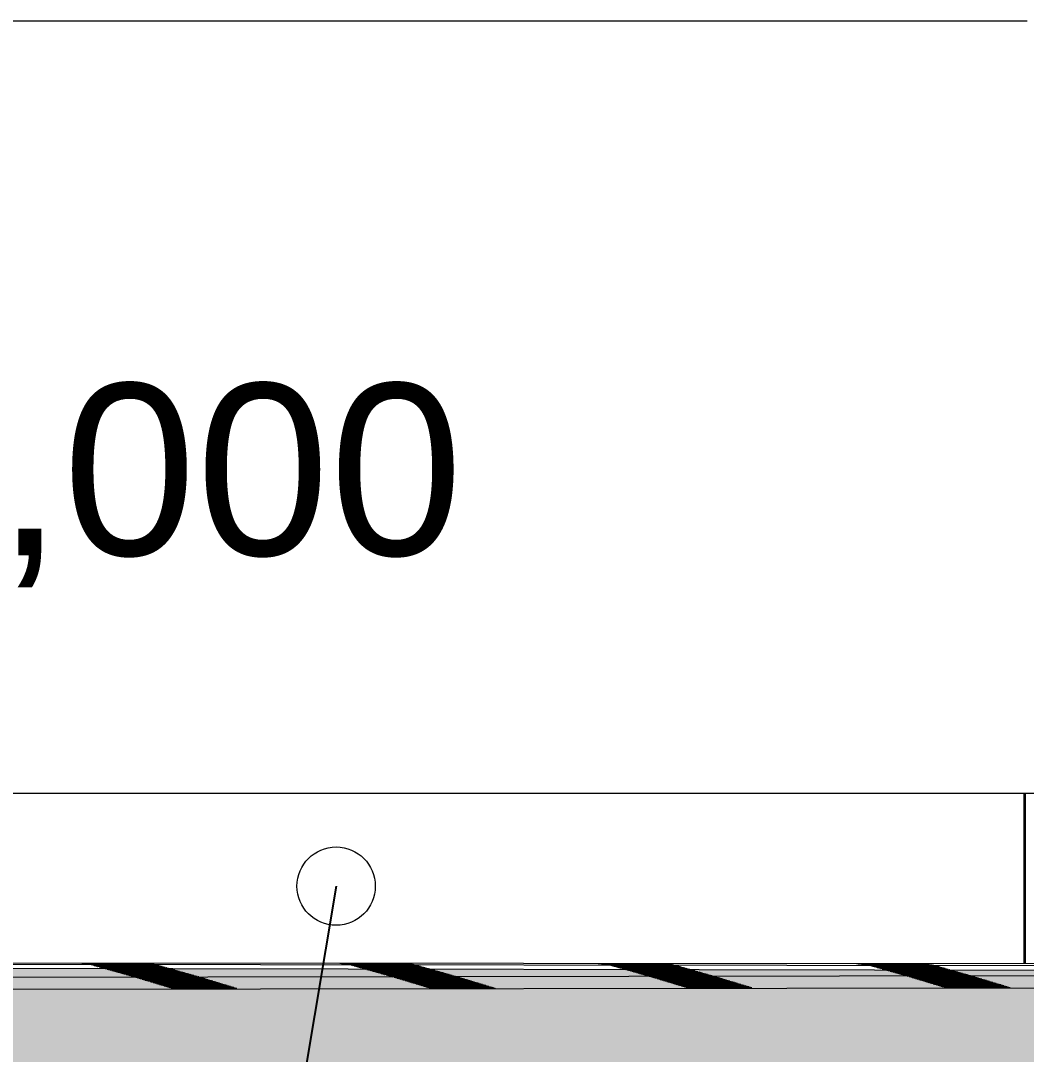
# Model space of a CAD drawing. Header units: millimetres. Extents: x -280990 to -136866, y -15139 to 7194.
# Drawn here: x -172664 to -171493, y 909 to 2114 of the extents above; entities that cross this region are included whole.
import ezdxf

# ---------------------------------------------------------------- set-up
doc = ezdxf.new("R2010")
doc.units = ezdxf.units.MM
doc.header["$MEASUREMENT"] = 0
for name, color, linetype, lineweight in [('Annotation - Label_Pen_No__1', 7, 'Continuous', 13), ('New_2D Drafting - General_Pen_No__1', 7, 'Continuous', 13), ('New_Dimensioning - General_Pen_No__1', 7, 'Continuous', 13), ('New_Site & Landscape - Terrain_Pen_No__1', 7, 'Continuous', 13), ('New_Structural - Bearing_Pen_No__1', 7, 'Continuous', 13)]:
    doc.layers.add(name, color=color, linetype=linetype, lineweight=lineweight)
doc.layers.add('New_2D Drafting - General_Pen_No__61', color=7, linetype='Continuous', lineweight=20, true_color=0x6a6a6a)
doc.styles.add('GENERATED_STYLE_1', font='')
doc.styles.get('GENERATED_STYLE_1').set_extended_font_data('Arial')
doc.dimstyles.new('GENERATED_STYLE__2', dxfattribs={"dimtxt": 0.18, "dimasz": 182.4, "dimexe": 0.18, "dimexo": 0.0625, "dimgap": 0, "dimtad": 0, "dimtih": 1, "dimtoh": 1, "dimdec": 4, "dimzin": 0, "dimdsep": 46, "dimcen": 0.09, "dimadec": 0, "dimazin": 0, "dimtfac": 1, "dimtdec": 4, "dimtmove": 0, "dimatfit": 3, "dimldrblk": 'ARROWHEAD_1', "dimfxl": 0, "dimtolj": 1, "dimtzin": 0, "dimarcsym": 0})

# ---------------------------------------------------------------- blocks, each defined once
blk = doc.blocks.new('ARROWHEAD_1')
at = {"color": 0, "linetype": 'Continuous', "lineweight": 0}
blk.add_line((0, 0), (-1, 0), dxfattribs=at)
blk.add_circle((0, 0), 0.25, dxfattribs=at)

msp = doc.modelspace()

# ---------------------------------------------------------------- hatches: boundary and pattern name
at = {"layer": 'New_2D Drafting - General_Pen_No__61', "linetype": 'Continuous', "lineweight": 20, "true_color": 0x6a6a6a}
h = msp.add_hatch(dxfattribs=at)
h.set_pattern_fill('Dashed_0003', color=251, style=0, pattern_type=2)
h.set_pattern_definition([(45, (544818.18, 1213.55), (-183.84776, 183.84776), [194.99999, -65]), (45, (544818.18, 1397.4), (-183.84776, 183.84776), [194.99999, -65])])
h.paths.add_polyline_path([(-175351.4119, -15138.6962), (-136866.4204, -15138.6962), (-136880.1435, 617.9985), (-140103.53, 790.1595), (-144752.4156, 795.3361), (-148659.4545, 793.5462), (-155902.5965, 1013.7076), (-157702.217, 993.5462), (-159022.8864, 993.5462), (-164626.0405, 993.5462), (-175321.6693, 1014.3891), (-175351.4118, -246.9237)])

# ---------------------------------------------------------------- linework, layer by layer
at = {"layer": 'New_2D Drafting - General_Pen_No__1', "color": 7, "linetype": 'Continuous', "lineweight": 13, "flags": 128}
msp.add_lwpolyline([(-175351.4119, -15138.6962), (-136866.4204, -15138.6962), (-136880.1435, 617.9985), (-140103.53, 790.1595), (-144752.4156, 795.3361), (-148659.4545, 793.5462), (-155902.5965, 1013.7076), (-157702.217, 993.5462), (-159022.8864, 993.5462), (-164626.0405, 993.5462), (-175321.6693, 1014.3891), (-175351.4118, -246.9237)], close=True, dxfattribs=at)
at = {"layer": 'New_Site & Landscape - Terrain_Pen_No__1', "color": 7, "linetype": 'Continuous', "lineweight": 13}
for p, q in [((-169233.1429, 1013.5503), (-173639.5847, 1015.85)), ((-173639.5847, 1015.85), (-167848.5602, 1007.85)), ((-172544.3784, 1015.2784), (-172593.127, 1015.2776)), ((-172516.5057, 1015.0661), (-172591.7364, 1015.118)), ((-172516.5057, 1015.0661), (-172591.2728, 1015.0649)), ((-172514.6514, 1014.8533), (-172589.8821, 1014.9053)), ((-172514.6514, 1014.8533), (-172589.4186, 1014.8521)), ((-172512.7972, 1014.6406), (-172588.0279, 1014.6925)), ((-172512.7972, 1014.6406), (-172587.5644, 1014.6393)), ((-172510.943, 1014.4278), (-172586.1737, 1014.4797)), ((-172510.943, 1014.4278), (-172585.7101, 1014.4265)), ((-172509.0888, 1014.1066), (-172584.3195, 1014.0818)), ((-172509.0888, 1014.1066), (-172583.8559, 1013.9509)), ((-172507.2346, 1013.5831), (-172582.4653, 1013.5582)), ((-172507.2346, 1013.5831), (-172582.0017, 1013.4273)), ((-172505.3803, 1013.0596), (-172580.611, 1013.0347)), ((-172505.3803, 1013.0596), (-172580.1475, 1012.9038)), ((-172503.5261, 1012.536), (-172578.7568, 1012.5111)), ((-172503.5261, 1012.536), (-172578.2933, 1012.3803)), ((-172501.6719, 1012.0125), (-172576.9026, 1011.9876)), ((-172501.6719, 1012.0125), (-172576.4391, 1011.8567)), ((-172516.5056, 1015.0661), (-172516.9692, 1015.1193)), ((-172514.6514, 1014.8533), (-172515.115, 1014.9065)), ((-172512.7972, 1014.6406), (-172513.2608, 1014.6937)), ((-172510.943, 1014.4278), (-172511.4065, 1014.481)), ((-172509.0888, 1014.1066), (-172509.5523, 1014.2375)), ((-172507.2346, 1013.5831), (-172507.6981, 1013.714)), ((-172505.3803, 1013.0596), (-172505.8439, 1013.1904)), ((-172503.5261, 1012.536), (-172503.9897, 1012.6669)), ((-172501.6719, 1012.0125), (-172502.1355, 1012.1434)), ((-172499.8177, 1011.489), (-172500.2812, 1011.6198)), ((-172217.4371, 1015.0711), (-172292.6678, 1015.123)), ((-172217.4371, 1015.0711), (-172292.2042, 1015.0698)), ((-172215.5828, 1014.8583), (-172290.8135, 1014.9102)), ((-172215.5828, 1014.8583), (-172290.35, 1014.857)), ((-172213.7286, 1014.6455), (-172288.9593, 1014.6975)), ((-172213.7286, 1014.6455), (-172288.4958, 1014.6443)), ((-172211.8744, 1014.4327), (-172287.1051, 1014.4847)), ((-172211.8744, 1014.4327), (-172286.6416, 1014.4315)), ((-172210.0202, 1014.22), (-172285.2509, 1014.2719)), ((-172210.0202, 1014.22), (-172284.7873, 1014.2187)), ((-172208.166, 1014.0072), (-172283.3967, 1014.0591)), ((-172208.166, 1014.0072), (-172282.9331, 1014.006)), ((-172206.3118, 1013.6826), (-172281.5425, 1013.6577)), ((-172206.3118, 1013.6826), (-172281.0789, 1013.5269)), ((-172204.4575, 1013.1591), (-172279.6882, 1013.1342)), ((-172204.4575, 1013.1591), (-172279.2247, 1013.0033)), ((-172202.6033, 1012.6356), (-172277.834, 1012.6107)), ((-172202.6033, 1012.6356), (-172277.3705, 1012.4798)), ((-172200.7491, 1012.112), (-172275.9798, 1012.0871)), ((-172200.7491, 1012.112), (-172275.5162, 1011.9563)), ((-172198.8949, 1011.5885), (-172274.1256, 1011.5636)), ((-172198.8949, 1011.5885), (-172273.662, 1011.4327)), ((-172217.4371, 1015.0711), (-172217.7589, 1015.108)), ((-172215.5828, 1014.8583), (-172216.0464, 1014.9115)), ((-172213.7286, 1014.6455), (-172214.1922, 1014.6987)), ((-172211.8744, 1014.4327), (-172212.338, 1014.4859)), ((-172210.0202, 1014.22), (-172210.4837, 1014.2732)), ((-172208.166, 1014.0072), (-172208.6295, 1014.0604)), ((-172206.3118, 1013.6826), (-172206.7753, 1013.8135)), ((-172204.4575, 1013.1591), (-172204.9211, 1013.29)), ((-172202.6033, 1012.6356), (-172203.0669, 1012.7664)), ((-172200.7491, 1012.112), (-172201.2127, 1012.2429)), ((-172198.8949, 1011.5885), (-172199.3584, 1011.7194)), ((-171916.5142, 1014.8632), (-171991.745, 1014.9152)), ((-171916.5142, 1014.8632), (-171991.2814, 1014.862)), ((-171914.66, 1014.6505), (-171989.8907, 1014.7024)), ((-171914.66, 1014.6505), (-171989.4272, 1014.6492)), ((-171912.8058, 1014.4377), (-171988.0365, 1014.4897)), ((-171912.8058, 1014.4377), (-171987.573, 1014.4365)), ((-171910.9516, 1014.2249), (-171986.1823, 1014.2769)), ((-171910.9516, 1014.2249), (-171985.7187, 1014.2237)), ((-171909.0974, 1014.0122), (-171984.3281, 1014.0641)), ((-171909.0974, 1014.0122), (-171983.8645, 1014.0109)), ((-171907.2432, 1013.7994), (-171982.4739, 1013.8513)), ((-171907.2432, 1013.7994), (-171982.0103, 1013.7981)), ((-171905.3889, 1013.5866), (-171980.6196, 1013.6386)), ((-171905.3889, 1013.5866), (-171980.1561, 1013.5854)), ((-171903.5347, 1013.2586), (-171978.7654, 1013.2337)), ((-171903.5347, 1013.2586), (-171978.3019, 1013.1029)), ((-171901.6805, 1012.7351), (-171976.9112, 1012.7102)), ((-171901.6805, 1012.7351), (-171976.4477, 1012.5793)), ((-171899.8263, 1012.2116), (-171975.057, 1012.1867)), ((-171899.8263, 1012.2116), (-171974.5934, 1012.0558)), ((-171897.9721, 1011.688), (-171973.2028, 1011.6631)), ((-171897.9721, 1011.688), (-171972.7392, 1011.5323)), ((-171916.5142, 1014.8632), (-171916.9778, 1014.9164)), ((-171914.66, 1014.6505), (-171915.1236, 1014.7037)), ((-171912.8058, 1014.4377), (-171913.2694, 1014.4909)), ((-171910.9516, 1014.2249), (-171911.4151, 1014.2781)), ((-171909.0974, 1014.0122), (-171909.5609, 1014.0653)), ((-171907.2432, 1013.7994), (-171907.7067, 1013.8526)), ((-171905.3889, 1013.5866), (-171905.8525, 1013.6398)), ((-171903.5347, 1013.2586), (-171903.9983, 1013.3895)), ((-171901.6805, 1012.7351), (-171902.1441, 1012.866)), ((-171899.8263, 1012.2116), (-171900.2898, 1012.3424)), ((-171897.9721, 1011.688), (-171898.4356, 1011.8189)), ((-171615.5914, 1014.6554), (-171690.8221, 1014.7074)), ((-171615.5914, 1014.6554), (-171690.3586, 1014.6542)), ((-171613.7372, 1014.4427), (-171688.9679, 1014.4946)), ((-171613.7372, 1014.4427), (-171688.5044, 1014.4414)), ((-171611.883, 1014.2299), (-171687.1137, 1014.2818)), ((-171611.883, 1014.2299), (-171686.6502, 1014.2286)), ((-171610.0288, 1014.0171), (-171685.2595, 1014.0691)), ((-171610.0288, 1014.0171), (-171684.7959, 1014.0159)), ((-171608.1746, 1013.8043), (-171683.4053, 1013.8563)), ((-171608.1746, 1013.8043), (-171682.9417, 1013.8031)), ((-171606.3203, 1013.5916), (-171681.551, 1013.6435)), ((-171606.3203, 1013.5916), (-171681.0875, 1013.5903)), ((-171604.4661, 1013.3788), (-171679.6968, 1013.4308)), ((-171604.4661, 1013.3788), (-171679.2333, 1013.3776)), ((-171602.6119, 1013.166), (-171677.8426, 1013.218)), ((-171602.6119, 1013.166), (-171677.3791, 1013.1648)), ((-171600.7577, 1012.8346), (-171675.9884, 1012.8097)), ((-171600.7577, 1012.8346), (-171675.5248, 1012.6789)), ((-171598.9035, 1012.3111), (-171674.1342, 1012.2862)), ((-171598.9035, 1012.3111), (-171673.6706, 1012.1553)), ((-171597.0493, 1011.7875), (-171672.28, 1011.7627)), ((-171597.0493, 1011.7875), (-171671.8164, 1011.6318)), ((-171615.5914, 1014.6554), (-171616.055, 1014.7086)), ((-171613.7372, 1014.4427), (-171614.2008, 1014.4959)), ((-171611.883, 1014.2299), (-171612.3466, 1014.2831)), ((-171610.0288, 1014.0171), (-171610.4923, 1014.0703)), ((-171608.1746, 1013.8043), (-171608.6381, 1013.8575)), ((-171606.3203, 1013.5916), (-171606.7839, 1013.6448)), ((-171604.4661, 1013.3788), (-171604.9297, 1013.432)), ((-171602.6119, 1013.166), (-171603.0755, 1013.2192)), ((-171600.7577, 1012.8346), (-171601.2213, 1012.9655)), ((-171598.9035, 1012.3111), (-171599.367, 1012.442)), ((-171597.0493, 1011.7875), (-171597.5128, 1011.9184)), ((-175338.4659, 994.3371), (-167848.5602, 1007.85)), ((-172499.8177, 1011.489), (-172575.0484, 1011.4641)), ((-172499.8177, 1011.489), (-172574.5848, 1011.3332)), ((-172497.9635, 1010.9654), (-172573.1942, 1010.9405)), ((-172497.9635, 1010.9654), (-172572.7306, 1010.8097)), ((-172496.1093, 1010.4419), (-172571.34, 1010.417)), ((-172496.1093, 1010.4419), (-172570.8764, 1010.2861)), ((-172494.255, 1009.9184), (-172569.4857, 1009.8935)), ((-172494.255, 1009.9184), (-172569.0222, 1009.7626)), ((-172492.4008, 1009.3948), (-172567.6315, 1009.3699)), ((-172492.4008, 1009.3948), (-172567.168, 1009.2391)), ((-172490.5466, 1008.8713), (-172565.7773, 1008.8464)), ((-172490.5466, 1008.8713), (-172565.3138, 1008.7155)), ((-172488.6924, 1008.3478), (-172563.9231, 1008.3229)), ((-172488.6924, 1008.3478), (-172563.4595, 1008.192)), ((-172486.8382, 1007.8242), (-172562.0689, 1007.7993)), ((-172486.8382, 1007.8242), (-172561.6053, 1007.6685)), ((-172484.984, 1007.3007), (-172560.2147, 1007.2758)), ((-172484.9839, 1007.3007), (-172559.7511, 1007.1449)), ((-172483.1297, 1006.7772), (-172558.3604, 1006.7523)), ((-172483.1297, 1006.7772), (-172557.8969, 1006.6214)), ((-172481.2755, 1006.2536), (-172556.5062, 1006.2287)), ((-172481.2755, 1006.2536), (-172556.0427, 1006.0979)), ((-172479.4213, 1005.7301), (-172554.652, 1005.7052)), ((-172479.4213, 1005.7301), (-172554.1884, 1005.5743)), ((-172477.5671, 1005.2066), (-172552.7978, 1005.1817)), ((-172477.5671, 1005.2066), (-172552.3342, 1005.0508)), ((-172475.7129, 1004.683), (-172550.9436, 1004.6581)), ((-172475.7129, 1004.683), (-172550.48, 1004.5273)), ((-172473.8586, 1004.1595), (-172549.0893, 1004.1346)), ((-172473.8586, 1004.1595), (-172548.6258, 1004.0037)), ((-172472.0044, 1003.636), (-172547.2351, 1003.6111)), ((-172472.0044, 1003.636), (-172546.7716, 1003.4802)), ((-172470.1502, 1003.1124), (-172545.3809, 1003.0875)), ((-172470.1502, 1003.1124), (-172544.9174, 1002.9567)), ((-172468.296, 1002.5889), (-172543.5267, 1002.564)), ((-172468.296, 1002.5889), (-172543.0631, 1002.4331)), ((-172466.4418, 1002.0654), (-172541.6725, 1002.0405)), ((-172466.4418, 1002.0654), (-172541.2089, 1001.9096)), ((-172464.5876, 1001.5418), (-172539.8183, 1001.5169)), ((-172464.5876, 1001.5418), (-172539.3547, 1001.3861)), ((-172462.7333, 1001.0183), (-172537.964, 1000.9934)), ((-172462.7333, 1001.0183), (-172537.5005, 1000.8625)), ((-172460.8791, 1000.4948), (-172536.1098, 1000.4699)), ((-172460.8791, 1000.4948), (-172535.6463, 1000.339)), ((-172459.0249, 999.9712), (-172534.2556, 999.9463)), ((-172459.0249, 999.9712), (-172533.792, 999.8155)), ((-172497.9635, 1010.9654), (-172498.427, 1011.0963)), ((-172496.1093, 1010.4419), (-172496.5728, 1010.5728)), ((-172494.255, 1009.9184), (-172494.7186, 1010.0492)), ((-172492.4008, 1009.3948), (-172492.8644, 1009.5257)), ((-172490.5466, 1008.8713), (-172491.0102, 1009.0022)), ((-172488.6924, 1008.3478), (-172489.1559, 1008.4786)), ((-172486.8382, 1007.8242), (-172487.3017, 1007.9551)), ((-172484.9839, 1007.3007), (-172485.4475, 1007.4316)), ((-172483.1297, 1006.7772), (-172483.5933, 1006.908)), ((-172481.2755, 1006.2536), (-172481.7391, 1006.3845)), ((-172479.4213, 1005.7301), (-172479.8848, 1005.861)), ((-172477.5671, 1005.2066), (-172478.0306, 1005.3374)), ((-172475.7129, 1004.683), (-172476.1764, 1004.8139)), ((-172473.8586, 1004.1595), (-172474.3222, 1004.2904)), ((-172472.0044, 1003.636), (-172472.468, 1003.7668)), ((-172470.1502, 1003.1124), (-172470.6138, 1003.2433)), ((-172468.296, 1002.5889), (-172468.7595, 1002.7198)), ((-172466.4418, 1002.0654), (-172466.9053, 1002.1962)), ((-172464.5876, 1001.5418), (-172465.0511, 1001.6727)), ((-172462.7333, 1001.0183), (-172463.1969, 1001.1492)), ((-172460.8791, 1000.4948), (-172461.3427, 1000.6256)), ((-172459.0249, 999.9712), (-172459.4885, 1000.1021)), ((-172457.4789, 999.5347), (-172457.6342, 999.5786)), ((-172457.1707, 999.4418), (-172457.479, 999.5347)), ((-172197.0407, 1011.065), (-172272.2714, 1011.0401)), ((-172197.0407, 1011.065), (-172271.8078, 1010.9092)), ((-172195.1864, 1010.5414), (-172270.4172, 1010.5165)), ((-172195.1864, 1010.5414), (-172269.9536, 1010.3857)), ((-172193.3322, 1010.0179), (-172268.5629, 1009.993)), ((-172193.3322, 1010.0179), (-172268.0994, 1009.8621)), ((-172191.478, 1009.4944), (-172266.7087, 1009.4695)), ((-172191.478, 1009.4944), (-172266.2452, 1009.3386)), ((-172189.6238, 1008.9708), (-172264.8545, 1008.9459)), ((-172189.6238, 1008.9708), (-172264.3909, 1008.8151)), ((-172187.7696, 1008.4473), (-172263.0003, 1008.4224)), ((-172187.7696, 1008.4473), (-172262.5367, 1008.2915)), ((-172185.9154, 1007.9238), (-172261.1461, 1007.8989)), ((-172185.9154, 1007.9238), (-172260.6825, 1007.768)), ((-172184.0611, 1007.4002), (-172259.2918, 1007.3753)), ((-172184.0611, 1007.4002), (-172258.8283, 1007.2445)), ((-172182.2069, 1006.8767), (-172257.4376, 1006.8518)), ((-172182.2069, 1006.8767), (-172256.9741, 1006.7209)), ((-172180.3527, 1006.3532), (-172255.5834, 1006.3283)), ((-172180.3527, 1006.3532), (-172255.1199, 1006.1974)), ((-172178.4985, 1005.8296), (-172253.7292, 1005.8047)), ((-172178.4985, 1005.8296), (-172253.2656, 1005.6739)), ((-172176.6443, 1005.3061), (-172251.875, 1005.2812)), ((-172176.6443, 1005.3061), (-172251.4114, 1005.1503)), ((-172174.79, 1004.7826), (-172250.0208, 1004.7577)), ((-172174.79, 1004.7826), (-172249.5572, 1004.6268)), ((-172172.9358, 1004.259), (-172248.1665, 1004.2341)), ((-172172.9358, 1004.259), (-172247.703, 1004.1033)), ((-172171.0816, 1003.7355), (-172246.3123, 1003.7106)), ((-172171.0816, 1003.7355), (-172245.8488, 1003.5797)), ((-172169.2274, 1003.212), (-172244.4581, 1003.1871)), ((-172169.2274, 1003.212), (-172243.9945, 1003.0562)), ((-172167.3732, 1002.6884), (-172242.6039, 1002.6635)), ((-172167.3732, 1002.6884), (-172242.1403, 1002.5327)), ((-172165.519, 1002.1649), (-172240.7497, 1002.14)), ((-172165.519, 1002.1649), (-172240.2861, 1002.0091)), ((-172163.6647, 1001.6413), (-172238.8954, 1001.6165)), ((-172163.6647, 1001.6413), (-172238.4319, 1001.4856)), ((-172161.8105, 1001.1178), (-172237.0412, 1001.0929)), ((-172161.8105, 1001.1178), (-172236.5777, 1000.9621)), ((-172159.9563, 1000.5943), (-172235.187, 1000.5694)), ((-172159.9563, 1000.5943), (-172234.7235, 1000.4385)), ((-172160.8829, 1000.0698), (-172233.3328, 1000.0459)), ((-172158.1021, 1000.0705), (-172232.8692, 999.9133)), ((-172156.2479, 999.5116), (-172231.4786, 999.4941)), ((-172156.2479, 999.5116), (-172231.015, 999.3544)), ((-172197.0407, 1011.065), (-172197.5042, 1011.1958)), ((-172195.1864, 1010.5414), (-172195.65, 1010.6723)), ((-172193.3322, 1010.0179), (-172193.7958, 1010.1488)), ((-172191.478, 1009.4944), (-172191.9416, 1009.6252)), ((-172189.6238, 1008.9708), (-172190.0873, 1009.1017)), ((-172187.7696, 1008.4473), (-172188.2331, 1008.5782)), ((-172185.9154, 1007.9238), (-172186.3789, 1008.0546)), ((-172184.0611, 1007.4002), (-172184.5247, 1007.5311)), ((-172182.2069, 1006.8767), (-172182.6705, 1007.0076)), ((-172180.3527, 1006.3532), (-172180.8163, 1006.484)), ((-172178.4985, 1005.8296), (-172178.962, 1005.9605)), ((-172176.6443, 1005.3061), (-172177.1078, 1005.437)), ((-172174.7901, 1004.7826), (-172175.2536, 1004.9134)), ((-172172.9358, 1004.259), (-172173.3994, 1004.3899)), ((-172171.0816, 1003.7355), (-172171.5452, 1003.8664)), ((-172169.2274, 1003.212), (-172169.691, 1003.3428)), ((-172167.3732, 1002.6884), (-172167.8367, 1002.8193)), ((-172165.519, 1002.1649), (-172165.9825, 1002.2958)), ((-172163.6647, 1001.6413), (-172164.1283, 1001.7722)), ((-172161.8105, 1001.1178), (-172162.2741, 1001.2487)), ((-172158.1021, 1000.0705), (-172160.9036, 1000.0698)), ((-172159.9563, 1000.5943), (-172160.4199, 1000.7252)), ((-172158.1165, 1000.0748), (-172158.5656, 1000.2016)), ((-172158.1021, 1000.0705), (-172158.1166, 1000.0748)), ((-172156.2479, 999.5116), (-172156.7114, 999.6513)), ((-171896.1179, 1011.1645), (-171971.3486, 1011.1396)), ((-171896.1179, 1011.1645), (-171970.885, 1011.0087)), ((-171894.2636, 1010.641), (-171969.4943, 1010.6161)), ((-171894.2636, 1010.641), (-171969.0308, 1010.4852)), ((-171892.4094, 1010.1174), (-171967.6401, 1010.0925)), ((-171892.4094, 1010.1174), (-171967.1766, 1009.9617)), ((-171890.5552, 1009.5939), (-171965.7859, 1009.569)), ((-171890.5552, 1009.5939), (-171965.3223, 1009.4381)), ((-171888.701, 1009.0704), (-171963.9317, 1009.0455)), ((-171888.701, 1009.0704), (-171963.4681, 1008.9146)), ((-171886.8468, 1008.5468), (-171962.0775, 1008.5219)), ((-171886.8468, 1008.5468), (-171961.6139, 1008.3911)), ((-171884.9925, 1008.0233), (-171960.2232, 1007.9984)), ((-171884.9925, 1008.0233), (-171959.7597, 1007.8675)), ((-171883.1383, 1007.4997), (-171958.369, 1007.4749)), ((-171883.1383, 1007.4997), (-171957.9055, 1007.344)), ((-171881.2841, 1006.9762), (-171956.5148, 1006.9513)), ((-171881.2841, 1006.9762), (-171956.0513, 1006.8205)), ((-171879.4299, 1006.4527), (-171954.6606, 1006.4278)), ((-171879.4299, 1006.4527), (-171954.197, 1006.2969)), ((-171877.5757, 1005.9291), (-171952.8064, 1005.9043)), ((-171877.5757, 1005.9291), (-171952.3428, 1005.7734)), ((-171875.7215, 1005.4056), (-171950.9522, 1005.3807)), ((-171875.7215, 1005.4056), (-171950.4886, 1005.2498)), ((-171873.8672, 1004.8821), (-171949.0979, 1004.8572)), ((-171873.8672, 1004.8821), (-171948.6344, 1004.7263)), ((-171872.013, 1004.3585), (-171947.2437, 1004.3337)), ((-171872.013, 1004.3585), (-171946.7802, 1004.2028)), ((-171870.1588, 1003.835), (-171945.3895, 1003.8101)), ((-171870.1588, 1003.835), (-171944.926, 1003.6792)), ((-171868.3046, 1003.3115), (-171943.5353, 1003.2866)), ((-171868.3046, 1003.3115), (-171943.0717, 1003.1557)), ((-171866.4504, 1002.7879), (-171941.6811, 1002.7631)), ((-171866.4504, 1002.7879), (-171941.2175, 1002.6322)), ((-171864.5962, 1002.2644), (-171939.8269, 1002.2395)), ((-171864.5961, 1002.2644), (-171939.3633, 1002.1086)), ((-171862.7419, 1001.7409), (-171937.9726, 1001.716)), ((-171862.7419, 1001.7409), (-171937.5091, 1001.5851)), ((-171860.8877, 1001.2173), (-171936.1184, 1001.1925)), ((-171860.8877, 1001.2173), (-171935.6549, 1001.0616)), ((-171859.0335, 1000.6938), (-171934.2642, 1000.6689)), ((-171859.0335, 1000.6938), (-171933.8006, 1000.538)), ((-171857.1793, 1000.1402), (-171932.41, 1000.1228)), ((-171857.1793, 1000.1402), (-171931.9464, 999.9831)), ((-171855.3251, 999.5814), (-171930.5558, 999.5639)), ((-171855.3251, 999.5814), (-171930.0922, 999.4242)), ((-171896.1178, 1011.1645), (-171896.5814, 1011.2954)), ((-171894.2636, 1010.641), (-171894.7272, 1010.7718)), ((-171892.4094, 1010.1174), (-171892.873, 1010.2483)), ((-171890.5552, 1009.5939), (-171891.0187, 1009.7248)), ((-171888.701, 1009.0704), (-171889.1645, 1009.2012)), ((-171886.8468, 1008.5468), (-171887.3103, 1008.6777)), ((-171884.9925, 1008.0233), (-171885.4561, 1008.1542)), ((-171883.1383, 1007.4997), (-171883.6019, 1007.6306)), ((-171881.2841, 1006.9762), (-171881.7477, 1007.1071)), ((-171879.4299, 1006.4527), (-171879.8934, 1006.5836)), ((-171877.5757, 1005.9291), (-171878.0392, 1006.06)), ((-171875.7215, 1005.4056), (-171876.185, 1005.5365)), ((-171873.8672, 1004.8821), (-171874.3308, 1005.013)), ((-171872.013, 1004.3585), (-171872.4766, 1004.4894)), ((-171870.1588, 1003.835), (-171870.6224, 1003.9659)), ((-171868.3046, 1003.3115), (-171868.7681, 1003.4424)), ((-171866.4504, 1002.7879), (-171866.9139, 1002.9188)), ((-171864.5961, 1002.2644), (-171865.0597, 1002.3953)), ((-171862.7419, 1001.7409), (-171863.2055, 1001.8718)), ((-171860.8877, 1001.2173), (-171861.3513, 1001.3482)), ((-171859.0335, 1000.6938), (-171859.497, 1000.8247)), ((-171857.1793, 1000.1402), (-171857.6428, 1000.28)), ((-171855.3251, 999.5814), (-171855.7886, 999.7211)), ((-171595.195, 1011.264), (-171670.4257, 1011.2391)), ((-171595.195, 1011.264), (-171669.9622, 1011.1082)), ((-171593.3408, 1010.7405), (-171668.5715, 1010.7156)), ((-171593.3408, 1010.7405), (-171668.108, 1010.5847)), ((-171591.4866, 1010.2169), (-171666.7173, 1010.1921)), ((-171591.4866, 1010.2169), (-171666.2538, 1010.0612)), ((-171589.6324, 1009.6934), (-171664.8631, 1009.6685)), ((-171589.6324, 1009.6934), (-171664.3995, 1009.5376)), ((-171587.7782, 1009.1699), (-171663.0089, 1009.145)), ((-171587.7782, 1009.1699), (-171662.5453, 1009.0141)), ((-171585.924, 1008.6463), (-171661.1547, 1008.6215)), ((-171585.924, 1008.6463), (-171660.6911, 1008.4906)), ((-171584.0697, 1008.1228), (-171659.3004, 1008.0979)), ((-171584.0697, 1008.1228), (-171658.8369, 1007.967)), ((-171582.2155, 1007.5993), (-171657.4462, 1007.5744)), ((-171582.2155, 1007.5993), (-171656.9827, 1007.4435)), ((-171580.3613, 1007.0757), (-171655.592, 1007.0509)), ((-171580.3613, 1007.0757), (-171655.1284, 1006.92)), ((-171578.5071, 1006.5522), (-171653.7378, 1006.5273)), ((-171578.5071, 1006.5522), (-171653.2742, 1006.3964)), ((-171576.6529, 1006.0287), (-171651.8836, 1006.0038)), ((-171576.6529, 1006.0287), (-171651.42, 1005.8729)), ((-171574.7986, 1005.5051), (-171650.0294, 1005.4803)), ((-171574.7986, 1005.5051), (-171649.5658, 1005.3494)), ((-171572.9444, 1004.9816), (-171648.1751, 1004.9567)), ((-171572.9444, 1004.9816), (-171647.7116, 1004.8258)), ((-171571.0902, 1004.4581), (-171646.3209, 1004.4332)), ((-171571.0902, 1004.4581), (-171645.8574, 1004.3023)), ((-171569.236, 1003.9345), (-171644.4667, 1003.9097)), ((-171569.236, 1003.9345), (-171644.0031, 1003.7788)), ((-171567.3818, 1003.411), (-171642.6125, 1003.3861)), ((-171567.3818, 1003.411), (-171642.1489, 1003.2552)), ((-171565.5276, 1002.8875), (-171640.7583, 1002.8626)), ((-171565.5276, 1002.8875), (-171640.2947, 1002.7317)), ((-171563.6733, 1002.3639), (-171638.904, 1002.3391)), ((-171563.6733, 1002.3639), (-171638.4405, 1002.2082)), ((-171561.8191, 1001.8404), (-171637.0498, 1001.8155)), ((-171561.8191, 1001.8404), (-171636.5863, 1001.6846)), ((-171559.9649, 1001.3169), (-171635.1956, 1001.292)), ((-171559.9649, 1001.3169), (-171634.7321, 1001.1611)), ((-171558.1107, 1000.7689), (-171633.3414, 1000.7515)), ((-171558.1107, 1000.7689), (-171632.8778, 1000.6117)), ((-171556.2565, 1000.21), (-171631.4872, 1000.1926)), ((-171556.2565, 1000.21), (-171631.0236, 1000.0529)), ((-171554.4022, 999.6511), (-171629.633, 999.6337)), ((-171554.4022, 999.6511), (-171629.1694, 999.494)), ((-171595.195, 1011.264), (-171595.6586, 1011.3949)), ((-171593.3408, 1010.7405), (-171593.8044, 1010.8714)), ((-171591.4866, 1010.2169), (-171591.9502, 1010.3478)), ((-171589.6324, 1009.6934), (-171590.0959, 1009.8243)), ((-171587.7782, 1009.1699), (-171588.2417, 1009.3008)), ((-171585.924, 1008.6463), (-171586.3875, 1008.7772)), ((-171584.0697, 1008.1228), (-171584.5333, 1008.2537)), ((-171582.2155, 1007.5993), (-171582.6791, 1007.7302)), ((-171580.3613, 1007.0757), (-171580.8249, 1007.2066)), ((-171578.5071, 1006.5522), (-171578.9706, 1006.6831)), ((-171576.6529, 1006.0287), (-171577.1164, 1006.1596)), ((-171574.7986, 1005.5051), (-171575.2622, 1005.636)), ((-171572.9444, 1004.9816), (-171573.408, 1005.1125)), ((-171571.0902, 1004.4581), (-171571.5538, 1004.589)), ((-171569.236, 1003.9345), (-171569.6995, 1004.0654)), ((-171567.3818, 1003.411), (-171567.8453, 1003.5419)), ((-171565.5276, 1002.8875), (-171565.9911, 1003.0184)), ((-171563.6733, 1002.3639), (-171564.1369, 1002.4948)), ((-171561.8191, 1001.8404), (-171562.2827, 1001.9713)), ((-171559.9649, 1001.3169), (-171560.4285, 1001.4478)), ((-171558.1107, 1000.7689), (-171558.5742, 1000.9086)), ((-171556.2565, 1000.21), (-171556.72, 1000.3497)), ((-171554.4023, 999.6511), (-171554.8658, 999.7909)), ((-175338.4659, 982.4326), (-165546.3931, 993.5462)), ((-172516.6186, 999.428), (-172532.4014, 999.4228)), ((-172457.1707, 999.4418), (-172531.9378, 999.2846)), ((-172455.3165, 998.8829), (-172530.5472, 998.8655)), ((-172455.3165, 998.8829), (-172530.0836, 998.7258)), ((-172453.4622, 998.324), (-172528.693, 998.3066)), ((-172453.4623, 998.324), (-172528.2294, 998.1669)), ((-172451.608, 997.7651), (-172526.8387, 997.7477)), ((-172451.608, 997.7651), (-172526.3752, 997.608)), ((-172449.7538, 997.2063), (-172524.9845, 997.1888)), ((-172449.7538, 997.2063), (-172524.521, 997.0491)), ((-172447.8996, 996.6474), (-172523.1303, 996.6299)), ((-172447.8996, 996.6474), (-172522.6667, 996.4902)), ((-172446.0454, 996.0885), (-172521.2761, 996.0711)), ((-172446.0454, 996.0885), (-172520.8125, 995.9313)), ((-172444.1912, 995.5296), (-172519.4219, 995.5122)), ((-172444.1912, 995.5296), (-172518.9583, 995.3724)), ((-172442.3369, 994.9707), (-172517.5676, 994.9533)), ((-172442.3369, 994.9707), (-172517.1041, 994.8136)), ((-172457.1707, 999.4418), (-172516.6334, 999.428)), ((-172440.4827, 994.4118), (-172515.7134, 994.3944)), ((-172440.4827, 994.4118), (-172515.2499, 994.2547)), ((-172438.6285, 993.853), (-172513.8592, 993.8355)), ((-172438.6285, 993.853), (-172513.3957, 993.6958)), ((-172436.7743, 993.2941), (-172512.005, 993.2766)), ((-172436.7743, 993.2941), (-172511.5414, 993.1369)), ((-172434.9201, 992.7352), (-172510.1508, 992.7177)), ((-172434.9201, 992.7352), (-172509.6872, 992.578)), ((-172433.0659, 992.1763), (-172508.2966, 992.1589)), ((-172433.0658, 992.1763), (-172507.833, 992.0191)), ((-172431.2116, 991.6174), (-172506.4423, 991.6)), ((-172431.2116, 991.6174), (-172505.9788, 991.4603)), ((-172429.3574, 991.0585), (-172504.5881, 991.0411)), ((-172429.3574, 991.0585), (-172504.1246, 990.9014)), ((-172427.5032, 990.4997), (-172502.7339, 990.4822)), ((-172427.5032, 990.4997), (-172502.2703, 990.3425)), ((-172425.649, 989.9408), (-172500.8797, 989.9233)), ((-172425.649, 989.9408), (-172500.4161, 989.7836)), ((-172423.7948, 989.3819), (-172499.0255, 989.3644)), ((-172423.7948, 989.3819), (-172498.5619, 989.2247)), ((-172421.9405, 988.823), (-172497.1713, 988.8056)), ((-172421.9405, 988.823), (-172496.7077, 988.6658)), ((-172420.0863, 988.2641), (-172495.317, 988.2467)), ((-172420.0863, 988.2641), (-172494.8535, 988.1069)), ((-172418.2321, 987.7052), (-172493.4628, 987.6878)), ((-172418.2321, 987.7052), (-172492.9993, 987.5481)), ((-172455.3165, 998.8829), (-172455.78, 999.0226)), ((-172453.4622, 998.324), (-172453.9258, 998.4638)), ((-172451.608, 997.7651), (-172452.0716, 997.9049)), ((-172449.7538, 997.2063), (-172450.2174, 997.346)), ((-172447.8996, 996.6474), (-172448.3631, 996.7871)), ((-172446.0454, 996.0885), (-172446.5089, 996.2282)), ((-172444.1912, 995.5296), (-172444.6547, 995.6693)), ((-172442.3369, 994.9707), (-172442.8005, 995.1104)), ((-172440.4827, 994.4118), (-172440.9463, 994.5516)), ((-172438.6285, 993.853), (-172439.0921, 993.9927)), ((-172436.7743, 993.2941), (-172437.2378, 993.4338)), ((-172434.9201, 992.7352), (-172435.3836, 992.8749)), ((-172433.0658, 992.1763), (-172433.5294, 992.316)), ((-172431.2116, 991.6174), (-172431.6752, 991.7571)), ((-172429.3574, 991.0585), (-172429.821, 991.1983)), ((-172427.5032, 990.4997), (-172427.9668, 990.6394)), ((-172425.649, 989.9408), (-172426.1125, 990.0805)), ((-172423.7948, 989.3819), (-172424.2583, 989.5216)), ((-172421.9405, 988.823), (-172422.4041, 988.9627)), ((-172420.0863, 988.2641), (-172420.5499, 988.4038)), ((-172418.2321, 987.7052), (-172418.6957, 987.8449)), ((-172154.3937, 998.9527), (-172229.6244, 998.9353)), ((-172154.3937, 998.9527), (-172229.1608, 998.7955)), ((-172152.5394, 998.3938), (-172227.7701, 998.3764)), ((-172152.5394, 998.3938), (-172227.3066, 998.2366)), ((-172150.6852, 997.8349), (-172225.9159, 997.8175)), ((-172150.6852, 997.8349), (-172225.4524, 997.6778)), ((-172148.831, 997.276), (-172224.0617, 997.2586)), ((-172148.831, 997.276), (-172223.5981, 997.1189)), ((-172146.9768, 996.7172), (-172222.2075, 996.6997)), ((-172146.9768, 996.7172), (-172221.7439, 996.56)), ((-172145.1226, 996.1583), (-172220.3533, 996.1408)), ((-172145.1226, 996.1583), (-172219.8897, 996.0011)), ((-172143.2684, 995.5994), (-172218.4991, 995.5819)), ((-172143.2684, 995.5994), (-172218.0355, 995.4422)), ((-172141.4141, 995.0405), (-172216.6448, 995.0231)), ((-172141.4141, 995.0405), (-172216.1813, 994.8833)), ((-172139.5599, 994.4816), (-172214.7906, 994.4642)), ((-172139.5599, 994.4816), (-172214.3271, 994.3245)), ((-172137.7057, 993.9227), (-172212.9364, 993.9053)), ((-172137.7057, 993.9227), (-172212.4728, 993.7656)), ((-172135.8515, 993.3639), (-172211.0822, 993.3464)), ((-172135.8515, 993.3639), (-172210.6186, 993.2067)), ((-172133.9973, 992.805), (-172209.228, 992.7875)), ((-172133.9973, 992.805), (-172208.7644, 992.6478)), ((-172132.143, 992.2461), (-172207.3737, 992.2286)), ((-172132.143, 992.2461), (-172206.9102, 992.0889)), ((-172130.2888, 991.6872), (-172205.5195, 991.6698)), ((-172130.2888, 991.6872), (-172205.056, 991.53)), ((-172128.4346, 991.1283), (-172203.6653, 991.1109)), ((-172128.4346, 991.1283), (-172203.2018, 990.9711)), ((-172126.5804, 990.5694), (-172201.8111, 990.552)), ((-172126.5804, 990.5694), (-172201.3475, 990.4123)), ((-172124.7262, 990.0105), (-172199.9569, 989.9931)), ((-172124.7262, 990.0105), (-172199.4933, 989.8534)), ((-172122.872, 989.4517), (-172198.1027, 989.4342)), ((-172122.8719, 989.4517), (-172197.6391, 989.2945)), ((-172121.0177, 988.8928), (-172196.2484, 988.8753)), ((-172121.0177, 988.8928), (-172195.7849, 988.7356)), ((-172119.1635, 988.3339), (-172194.3942, 988.3164)), ((-172119.1635, 988.3339), (-172193.9307, 988.1767)), ((-172117.3093, 987.775), (-172192.54, 987.7576)), ((-172117.3093, 987.775), (-172192.0764, 987.6178)), ((-172154.3937, 998.9527), (-172154.8572, 999.0924)), ((-172152.5394, 998.3938), (-172153.003, 998.5335)), ((-172150.6852, 997.8349), (-172151.1488, 997.9746)), ((-172148.831, 997.276), (-172149.2946, 997.4158)), ((-172146.9768, 996.7172), (-172147.4403, 996.8569)), ((-172145.1226, 996.1583), (-172145.5861, 996.298)), ((-172143.2684, 995.5994), (-172143.7319, 995.7391)), ((-172141.4141, 995.0405), (-172141.8777, 995.1802)), ((-172139.5599, 994.4816), (-172140.0235, 994.6213)), ((-172137.7057, 993.9227), (-172138.1693, 994.0625)), ((-172135.8515, 993.3639), (-172136.315, 993.5036)), ((-172133.9973, 992.805), (-172134.4608, 992.9447)), ((-172132.143, 992.2461), (-172132.6066, 992.3858)), ((-172130.2888, 991.6872), (-172130.7524, 991.8269)), ((-172128.4346, 991.1283), (-172128.8982, 991.268)), ((-172126.5804, 990.5694), (-172127.0439, 990.7092)), ((-172124.7262, 990.0105), (-172125.1897, 990.1503)), ((-172122.872, 989.4517), (-172123.3355, 989.5914)), ((-172121.0177, 988.8928), (-172121.4813, 989.0325)), ((-172119.1635, 988.3339), (-172119.6271, 988.4736)), ((-172117.3093, 987.775), (-172117.7729, 987.9147)), ((-171853.4708, 999.0225), (-171928.7015, 999.005)), ((-171853.4708, 999.0225), (-171928.238, 998.8653)), ((-171851.6166, 998.4636), (-171926.8473, 998.4461)), ((-171851.6166, 998.4636), (-171926.3838, 998.3064)), ((-171849.7624, 997.9047), (-171924.9931, 997.8873)), ((-171849.7624, 997.9047), (-171924.5296, 997.7475)), ((-171847.9082, 997.3458), (-171923.1389, 997.3284)), ((-171847.9082, 997.3458), (-171922.6753, 997.1887)), ((-171846.054, 996.7869), (-171921.2847, 996.7695)), ((-171846.054, 996.7869), (-171920.8211, 996.6298)), ((-171844.1998, 996.2281), (-171919.4305, 996.2106)), ((-171844.1998, 996.2281), (-171918.9669, 996.0709)), ((-171842.3455, 995.6692), (-171917.5762, 995.6517)), ((-171842.3455, 995.6692), (-171917.1127, 995.512)), ((-171840.4913, 995.1103), (-171915.722, 995.0928)), ((-171840.4913, 995.1103), (-171915.2585, 994.9531)), ((-171838.6371, 994.5514), (-171913.8678, 994.534)), ((-171838.6371, 994.5514), (-171913.4042, 994.3942)), ((-171836.7829, 993.9925), (-171912.0136, 993.9751)), ((-171836.7829, 993.9925), (-171911.55, 993.8354)), ((-171834.9287, 993.4336), (-171910.1594, 993.4162)), ((-171834.9287, 993.4336), (-171909.6958, 993.2765)), ((-171833.0744, 992.8747), (-171908.3052, 992.8573)), ((-171833.0745, 992.8747), (-171907.8416, 992.7176)), ((-171831.2202, 992.3159), (-171906.4509, 992.2984)), ((-171831.2202, 992.3159), (-171905.9874, 992.1587)), ((-171829.366, 991.757), (-171904.5967, 991.7395)), ((-171829.366, 991.757), (-171904.1332, 991.5998)), ((-171827.5118, 991.1981), (-171902.7425, 991.1806)), ((-171827.5118, 991.1981), (-171902.2789, 991.0409)), ((-171825.6576, 990.6392), (-171900.8883, 990.6218)), ((-171825.6576, 990.6392), (-171900.4247, 990.482)), ((-171823.8034, 990.0803), (-171899.0341, 990.0629)), ((-171823.8034, 990.0803), (-171898.5705, 989.9232)), ((-171821.9491, 989.5214), (-171897.1798, 989.504)), ((-171821.9491, 989.5214), (-171896.7163, 989.3643)), ((-171820.0949, 988.9626), (-171895.3256, 988.9451)), ((-171820.0949, 988.9626), (-171894.8621, 988.8054)), ((-171818.2407, 988.4037), (-171893.4714, 988.3862)), ((-171818.2407, 988.4037), (-171893.0079, 988.2465)), ((-171816.3865, 987.8448), (-171891.6172, 987.8273)), ((-171816.3865, 987.8448), (-171891.1536, 987.6876)), ((-171853.4708, 999.0225), (-171853.9344, 999.1622)), ((-171851.6166, 998.4636), (-171852.0802, 998.6033)), ((-171849.7624, 997.9047), (-171850.226, 998.0444)), ((-171847.9082, 997.3458), (-171848.3717, 997.4855)), ((-171846.054, 996.7869), (-171846.5175, 996.9267)), ((-171844.1998, 996.2281), (-171844.6633, 996.3678)), ((-171842.3455, 995.6692), (-171842.8091, 995.8089)), ((-171840.4913, 995.1103), (-171840.9549, 995.25)), ((-171838.6371, 994.5514), (-171839.1007, 994.6911)), ((-171836.7829, 993.9925), (-171837.2464, 994.1322)), ((-171834.9287, 993.4336), (-171835.3922, 993.5734)), ((-171833.0744, 992.8747), (-171833.538, 993.0145)), ((-171831.2202, 992.3159), (-171831.6838, 992.4556)), ((-171829.366, 991.757), (-171829.8296, 991.8967)), ((-171827.5118, 991.1981), (-171827.9753, 991.3378)), ((-171825.6576, 990.6392), (-171826.1211, 990.7789)), ((-171823.8034, 990.0803), (-171824.2669, 990.22)), ((-171821.9491, 989.5214), (-171822.4127, 989.6612)), ((-171820.0949, 988.9626), (-171820.5585, 989.1023)), ((-171818.2407, 988.4037), (-171818.7043, 988.5434)), ((-171816.3865, 987.8448), (-171816.85, 987.9845)), ((-171552.548, 999.0923), (-171627.7787, 999.0748)), ((-171552.548, 999.0923), (-171627.3152, 998.9351)), ((-171550.6938, 998.5334), (-171625.9245, 998.5159)), ((-171550.6938, 998.5334), (-171625.461, 998.3762)), ((-171548.8396, 997.9745), (-171624.0703, 997.957)), ((-171548.8396, 997.9745), (-171623.6067, 997.8173)), ((-171546.9854, 997.4156), (-171622.2161, 997.3982)), ((-171546.9854, 997.4156), (-171621.7525, 997.2584)), ((-171545.1312, 996.8567), (-171620.3619, 996.8393)), ((-171545.1312, 996.8567), (-171619.8983, 996.6996)), ((-171543.2769, 996.2978), (-171618.5076, 996.2804)), ((-171543.2769, 996.2978), (-171618.0441, 996.1407)), ((-171541.4227, 995.7389), (-171616.6534, 995.7215)), ((-171541.4227, 995.7389), (-171616.1899, 995.5818)), ((-171539.5685, 995.1801), (-171614.7992, 995.1626)), ((-171539.5685, 995.1801), (-171614.3357, 995.0229)), ((-171537.7143, 994.6212), (-171612.945, 994.6037)), ((-171537.7143, 994.6212), (-171612.4814, 994.464)), ((-171535.8601, 994.0623), (-171611.0908, 994.0449)), ((-171535.8601, 994.0623), (-171610.6272, 993.9051)), ((-171534.0059, 993.5034), (-171609.2366, 993.486)), ((-171534.0059, 993.5034), (-171608.773, 993.3462)), ((-171532.1516, 992.9445), (-171607.3823, 992.9271)), ((-171532.1516, 992.9445), (-171606.9188, 992.7874)), ((-171530.2974, 992.3856), (-171605.5281, 992.3682)), ((-171530.2974, 992.3856), (-171605.0646, 992.2285)), ((-171528.4432, 991.8268), (-171603.6739, 991.8093)), ((-171528.4432, 991.8268), (-171603.2103, 991.6696)), ((-171526.589, 991.2679), (-171601.8197, 991.2504)), ((-171526.589, 991.2679), (-171601.3561, 991.1107)), ((-171524.7348, 990.709), (-171599.9655, 990.6915)), ((-171524.7348, 990.709), (-171599.5019, 990.5518)), ((-171522.8806, 990.1501), (-171598.1113, 990.1327)), ((-171522.8806, 990.1501), (-171597.6477, 989.9929)), ((-171521.0263, 989.5912), (-171596.257, 989.5738)), ((-171521.0263, 989.5912), (-171595.7935, 989.4341)), ((-171519.1721, 989.0323), (-171594.4028, 989.0149)), ((-171519.1721, 989.0323), (-171593.9393, 988.8752)), ((-171517.3179, 988.4735), (-171592.5486, 988.456)), ((-171517.3179, 988.4735), (-171592.085, 988.3163)), ((-171515.4637, 987.9146), (-171590.6944, 987.8971)), ((-171515.4637, 987.9146), (-171590.2308, 987.7574)), ((-171552.548, 999.0923), (-171553.0116, 999.232)), ((-171550.6938, 998.5334), (-171551.1574, 998.6731)), ((-171548.8396, 997.9745), (-171549.3032, 998.1142)), ((-171546.9854, 997.4156), (-171547.4489, 997.5553)), ((-171545.1312, 996.8567), (-171545.5947, 996.9964)), ((-171543.2769, 996.2978), (-171543.7405, 996.4376)), ((-171541.4227, 995.7389), (-171541.8863, 995.8787)), ((-171539.5685, 995.1801), (-171540.0321, 995.3198)), ((-171537.7143, 994.6212), (-171538.1778, 994.7609)), ((-171535.8601, 994.0623), (-171536.3236, 994.202)), ((-171534.0059, 993.5034), (-171534.4694, 993.6431)), ((-171532.1516, 992.9445), (-171532.6152, 993.0842)), ((-171530.2974, 992.3856), (-171530.761, 992.5254)), ((-171528.4432, 991.8268), (-171528.9068, 991.9665)), ((-171526.589, 991.2679), (-171527.0525, 991.4076)), ((-171524.7348, 990.709), (-171525.1983, 990.8487)), ((-171522.8806, 990.1501), (-171523.3441, 990.2898)), ((-171521.0263, 989.5912), (-171521.4899, 989.7309)), ((-171519.1721, 989.0323), (-171519.6357, 989.1721)), ((-171517.3179, 988.4735), (-171517.7815, 988.6132)), ((-171515.4637, 987.9146), (-171515.9272, 988.0543)), ((-171513.6095, 987.3557), (-171514.073, 987.4954)), ((-172416.3779, 987.1463), (-172491.6086, 987.1289)), ((-172416.3779, 987.1463), (-172491.145, 986.9892)), ((-172414.5237, 986.5875), (-172489.7544, 986.57)), ((-172414.5237, 986.5875), (-172489.2908, 986.4303)), ((-172412.6695, 986.0286), (-172487.9002, 986.0111)), ((-172412.6695, 986.0286), (-172487.4366, 985.8714)), ((-172416.3779, 987.1463), (-172416.8414, 987.2861)), ((-172414.5237, 986.5875), (-172414.9872, 986.7272)), ((-172412.6695, 986.0286), (-172413.133, 986.1683)), ((-172115.4551, 987.2161), (-172190.6858, 987.1987)), ((-172115.4551, 987.2161), (-172190.2222, 987.059)), ((-172113.6009, 986.6572), (-172188.8316, 986.6398)), ((-172113.6009, 986.6572), (-172188.368, 986.5001)), ((-172111.7466, 986.0984), (-172186.9773, 986.0809)), ((-172115.4551, 987.2161), (-172115.9186, 987.3558)), ((-172111.7466, 986.0984), (-172115.3562, 986.0908)), ((-172113.6009, 986.6572), (-172114.0644, 986.797)), ((-172111.7466, 986.0984), (-172112.2102, 986.2381)), ((-171814.5323, 987.2859), (-171889.763, 987.2685)), ((-171814.5323, 987.2859), (-171889.2994, 987.1287)), ((-171812.6781, 986.727), (-171887.9088, 986.7096)), ((-171812.678, 986.727), (-171887.4452, 986.5699)), ((-171814.5323, 987.2859), (-171814.9958, 987.4256)), ((-171812.678, 986.727), (-171813.1416, 986.8667)), ((-171513.6095, 987.3557), (-171588.8402, 987.3382)), ((-171513.6095, 987.3557), (-171588.3766, 987.1985)), ((-171511.7552, 986.7968), (-171586.9859, 986.7794)), ((-171511.7552, 986.7968), (-171533.4435, 986.7512)), ((-171511.7552, 986.7968), (-171512.2188, 986.9365))]:
    msp.add_line(p, q, dxfattribs=at)
at = {"layer": 'New_Structural - Bearing_Pen_No__1', "color": 7, "linetype": 'Continuous', "lineweight": 13}
for p, q in [((-172871.6848, 2113.5462), (-171492.2114, 2113.5462)), ((-173665.1837, 1213.5462), (-171495.7556, 1213.5462)), ((-171495.7556, 1014.7312), (-171495.7556, 1213.5462)), ((-171495.7556, 1213.5462), (-171494.0363, 1213.5462)), ((-171494.0363, 1014.7303), (-171494.0363, 1213.5462)), ((-171494.0363, 1213.5462), (-167277.707, 1213.5462))]:
    msp.add_line(p, q, dxfattribs=at)

# ---------------------------------------------------------------- texts
at = {"layer": 'New_Dimensioning - General_Pen_No__1', "color": 7, "lineweight": 13, "insert": (-173001.7705, 1453.5462), "char_height": 200, "attachment_point": 7, "style": 'GENERATED_STYLE_1'}
msp.add_mtext('\\A1;{\\pql;\\fArial|b0|i0|c0|p34;±0,000}', dxfattribs=at)

# ---------------------------------------------------------------- leaders
at = {"layer": 'Annotation - Label_Pen_No__1', "color": 7, "linetype": 'Continuous', "lineweight": 13, "annotation_type": 0, "has_hookline": 1, "hookline_direction": 0, "text_width": 668.8}
msp.add_leader([(-172297.0557, 1105.2984), (-172479.4557, 14.3204), (-172297.0557, 14.3204)], dimstyle='GENERATED_STYLE__2', dxfattribs=at)

doc.saveas('drawing.dxf')
